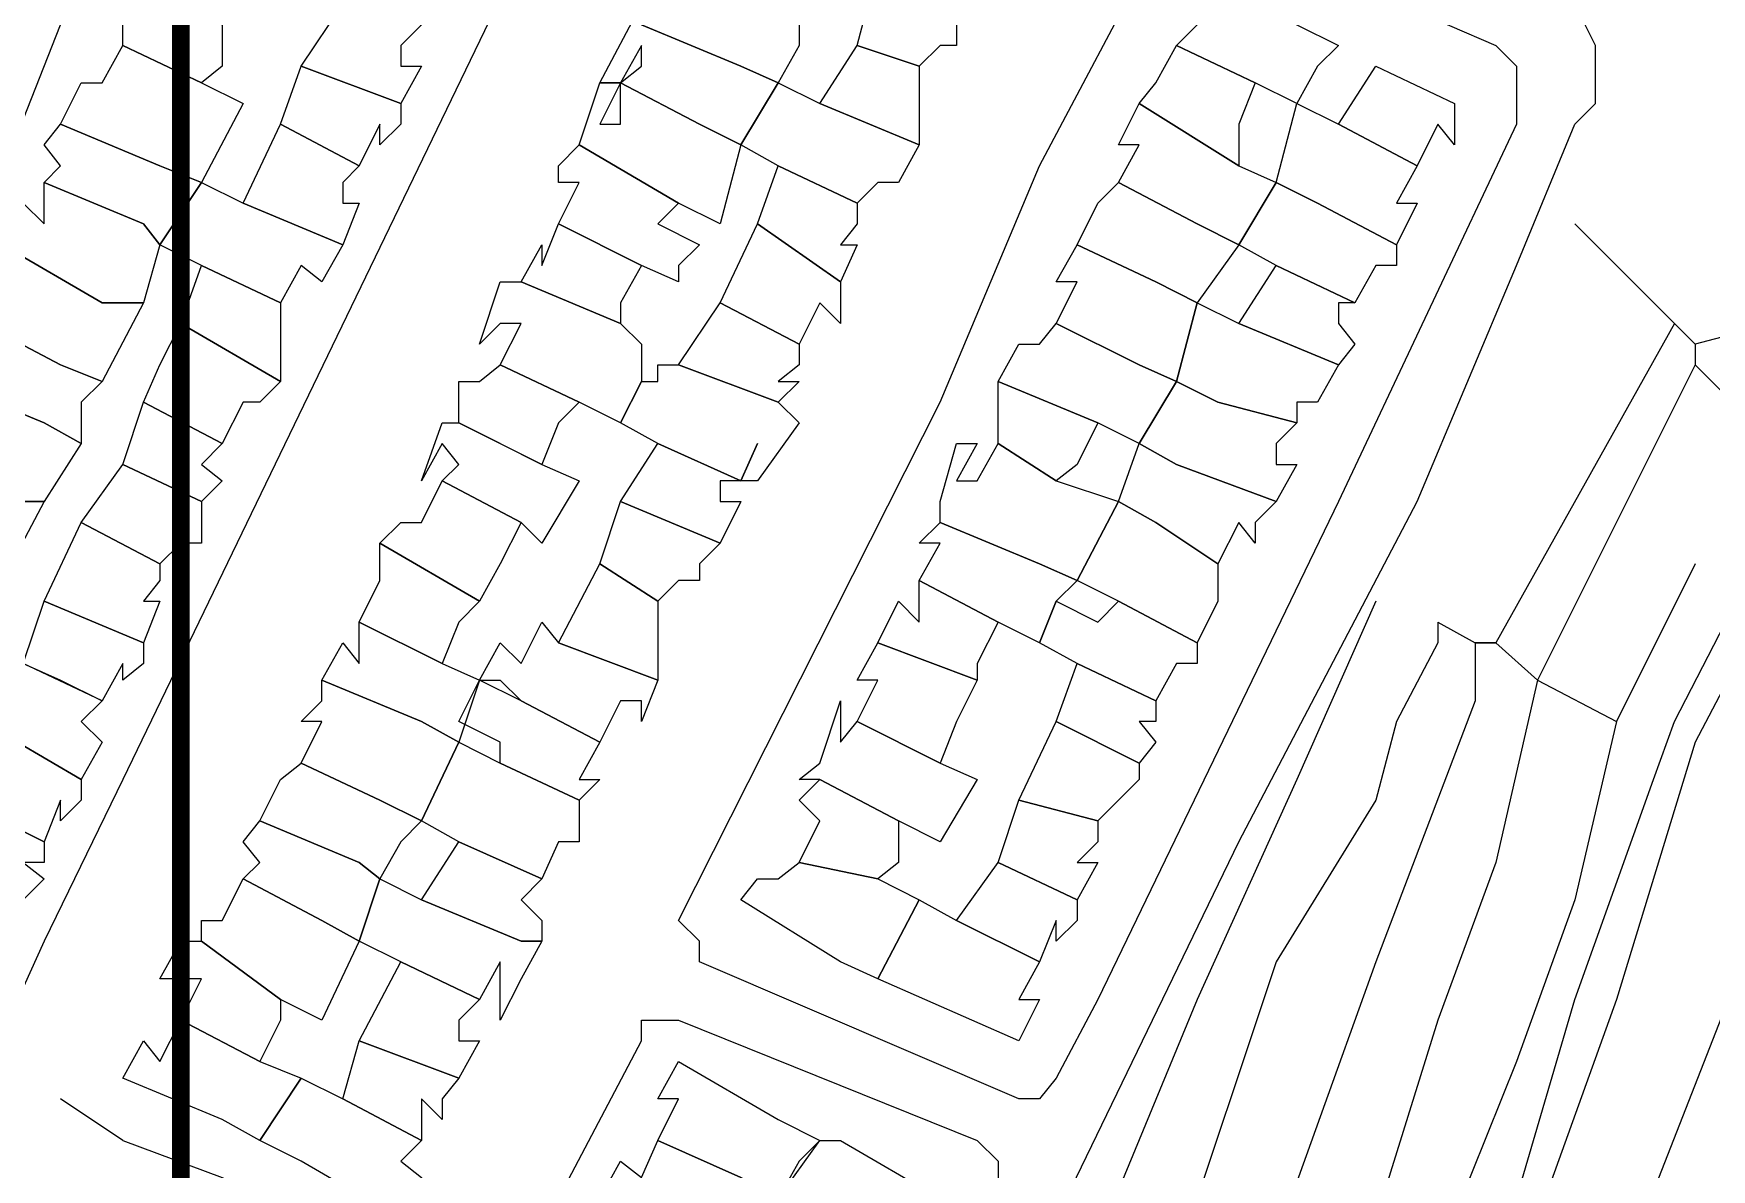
# Model space of a CAD drawing. Header units: millimetres. Extents: x -3588 to 75209, y -3737 to 38254.
# Drawn here: x 4035.4 to 4149.6, y 20493.5 to 20570.8 of the extents above; entities that cross this region are included whole.
import ezdxf

# ---------------------------------------------------------------- set-up
doc = ezdxf.new("R2010")
doc.units = ezdxf.units.MM
doc.layers.add('P', color=253, linetype='Continuous')

msp = doc.modelspace()

# ---------------------------------------------------------------- linework, layer by layer
at = {"layer": 'P', "const_width": 1.2}
msp.add_lwpolyline([(4045.472, 14444.355), (4045.472, 23770.582)], dxfattribs=at)
at = {"layer": 'P'}
for points in [[(4189.153, 20595.686), (4179.551, 20570), (4174.189, 20560.686), (4171.645, 20553.916), (4170.237, 20549.675), (4167.42, 20547.131), (4162.059, 20540.361), (4158.106, 20536.12), (4155.273, 20533.591), (4151.32, 20527.942), (4148.504, 20522.581), (4143.142, 20505.073), (4137.781, 20490.109), (4129.587, 20469.785), (4126.77, 20463.015), (4125.346, 20459.062), (4114.624, 20448.052), (4109.262, 20442.69)], [(4076.807, 20593.141), (4041.519, 20520.036), (4036.157, 20509.026), (4031.916, 20499.712), (4030.508, 20496.895), (4029.372, 20495.471), (4027.964, 20495.471), (4026.555, 20495.471), (4023.723, 20496.895), (4015.833, 20499.712), (4011.592, 20502.256), (4006.231, 20505.073), (4009.047, 20510.434), (4011.592, 20517.22), (4015.833, 20525.398), (4022.602, 20538.953), (4025.147, 20544.314), (4030.508, 20553.916), (4031.916, 20557.869), (4037.278, 20571.408)], [(4191.97, 20584.963), (4183.792, 20561.806), (4178.43, 20552.492), (4171.645, 20541.481), (4164.875, 20533.591), (4159.226, 20526.806), (4156.681, 20521.157), (4151.32, 20506.481), (4141.734, 20481.931), (4137.781, 20469.785), (4130.995, 20453.413), (4126.77, 20442.69), (4122.818, 20434.496), (4114.624, 20425.182), (4105.021, 20414.172), (4101.085, 20405.994), (4095.707, 20393.847), (4094.299, 20389.894)], [(4103.901, 20561.806), (4111.807, 20576.769), (4113.215, 20578.194), (4114.624, 20578.194), (4116.032, 20578.194), (4134.948, 20570), (4136.357, 20568.592), (4136.357, 20567.455), (4136.357, 20564.639), (4124.226, 20538.953), (4107.854, 20505.073), (4105.021, 20499.712), (4103.901, 20498.303), (4102.493, 20498.303), (4080.76, 20507.617), (4080.76, 20509.026), (4079.335, 20510.434), (4097.132, 20545.722), (4103.901, 20561.806)], [(4087.529, 20570), (4086.121, 20567.455), (4083.576, 20568.592), (4076.807, 20571.408), (4077.927, 20574.241), (4079.335, 20574.241), (4080.76, 20575.361), (4086.121, 20572.817), (4087.529, 20571.408), (4087.529, 20570)], [(4098.252, 20571.408), (4098.252, 20570), (4097.132, 20570), (4095.707, 20568.592), (4091.482, 20570), (4092.891, 20575.361), (4099.66, 20572.817), (4098.252, 20571.408)], [(4048.288, 20568.592), (4046.88, 20567.455), (4041.519, 20570), (4041.519, 20571.408), (4041.519, 20572.817), (4042.927, 20574.241), (4048.288, 20571.408), (4048.288, 20568.592)], [(4041.519, 20402.041), (4044.047, 20400.633), (4046.88, 20400.633), (4057.602, 20408.81), (4076.807, 20420.957), (4091.482, 20430.544), (4102.493, 20439.858), (4116.032, 20452.293), (4121.409, 20459.062), (4124.226, 20463.015), (4129.587, 20475.146), (4136.357, 20491.518), (4140.31, 20505.073), (4145.671, 20520.036), (4147.095, 20523.989), (4151.32, 20532.167), (4155.273, 20537.544), (4160.634, 20544.314), (4167.42, 20549.675), (4171.645, 20557.869), (4178.43, 20574.241)], [(4122.818, 20568.592), (4121.409, 20566.047), (4118.577, 20567.455), (4113.215, 20570), (4114.624, 20571.408), (4113.215, 20572.817), (4114.624, 20574.241), (4121.409, 20571.408), (4124.226, 20570), (4122.818, 20568.592)], [(4060.435, 20570), (4060.435, 20568.592), (4061.843, 20568.592), (4060.435, 20566.047), (4053.65, 20568.592), (4056.482, 20572.817), (4061.843, 20571.408), (4060.435, 20570)], [(4076.807, 20571.408), (4083.576, 20568.592), (4086.121, 20567.455), (4083.576, 20563.23), (4080.76, 20564.639), (4075.383, 20567.455), (4076.807, 20568.592), (4076.807, 20570), (4075.383, 20567.455), (4073.974, 20567.455), (4076.807, 20572.817), (4076.807, 20571.408)], [(4079.335, 20433.088), (4088.938, 20453.413), (4101.085, 20479.387), (4105.021, 20490.109), (4117.456, 20515.795), (4129.587, 20538.953), (4136.357, 20555.036), (4140.31, 20564.639), (4141.734, 20566.047), (4141.734, 20570), (4140.31, 20572.817)], [(4162.059, 20571.408), (4163.467, 20567.455), (4160.634, 20559.277), (4158.106, 20555.036), (4156.681, 20552.492), (4153.865, 20551.083), (4148.504, 20549.675)], [(4046.88, 20567.455), (4049.697, 20566.047), (4046.88, 20560.686), (4044.047, 20561.806), (4037.278, 20564.639), (4038.686, 20567.455), (4040.11, 20567.455), (4041.519, 20570), (4046.88, 20567.455)], [(4095.707, 20567.455), (4095.707, 20566.047), (4095.707, 20563.23), (4088.938, 20566.047), (4091.482, 20570), (4095.707, 20568.592), (4095.707, 20567.455)], [(4117.456, 20564.639), (4117.456, 20561.806), (4110.671, 20566.047), (4111.807, 20567.455), (4113.215, 20570), (4118.577, 20567.455), (4117.456, 20564.639)], [(4060.435, 20564.639), (4059.011, 20563.23), (4059.011, 20564.639), (4057.602, 20561.806), (4052.241, 20564.639), (4053.65, 20568.592), (4060.435, 20566.047), (4060.435, 20564.639)], [(4130.995, 20564.639), (4129.587, 20561.806), (4124.226, 20564.639), (4126.77, 20568.592), (4132.132, 20566.047), (4132.132, 20563.23), (4130.995, 20564.639)], [(4073.974, 20564.639), (4075.383, 20564.639), (4075.383, 20567.455), (4080.76, 20564.639), (4083.576, 20563.23), (4082.168, 20557.869), (4079.335, 20559.277), (4072.566, 20563.23), (4073.974, 20567.455), (4075.383, 20567.455), (4073.974, 20564.639)], [(4088.938, 20566.047), (4095.707, 20563.23), (4094.299, 20560.686), (4092.891, 20560.686), (4091.482, 20559.277), (4086.121, 20561.806), (4083.576, 20563.23), (4086.121, 20567.455), (4088.938, 20566.047)], [(4117.456, 20561.806), (4119.985, 20560.686), (4117.456, 20556.445), (4114.624, 20557.869), (4109.262, 20560.686), (4110.671, 20563.23), (4109.262, 20563.23), (4110.671, 20566.047), (4117.456, 20561.806)], [(4124.226, 20564.639), (4129.587, 20561.806), (4128.179, 20559.277), (4129.587, 20559.277), (4128.179, 20556.445), (4122.818, 20559.277), (4119.985, 20560.686), (4121.409, 20566.047), (4124.226, 20564.639)], [(4044.047, 20561.806), (4046.88, 20560.686), (4044.047, 20556.445), (4042.927, 20557.869), (4036.157, 20560.686), (4037.278, 20561.806), (4036.157, 20563.23), (4037.278, 20564.639), (4044.047, 20561.806)], [(4056.482, 20560.686), (4056.482, 20559.277), (4057.602, 20559.277), (4056.482, 20556.445), (4049.697, 20559.277), (4052.241, 20564.639), (4057.602, 20561.806), (4056.482, 20560.686)], [(4079.335, 20555.036), (4079.335, 20553.916), (4076.807, 20555.036), (4071.158, 20557.869), (4072.566, 20560.686), (4071.158, 20560.686), (4071.158, 20561.806), (4072.566, 20563.23), (4079.335, 20559.277), (4077.927, 20557.869), (4080.76, 20556.445), (4079.335, 20555.036)], [(4091.482, 20557.869), (4090.346, 20556.445), (4091.482, 20556.445), (4090.346, 20553.916), (4084.697, 20557.869), (4086.121, 20561.806), (4091.482, 20559.277), (4091.482, 20557.869)], [(4042.927, 20557.869), (4044.047, 20556.445), (4042.927, 20552.492), (4040.11, 20552.492), (4033.325, 20556.445), (4034.733, 20559.277), (4036.157, 20557.869), (4036.157, 20560.686), (4042.927, 20557.869)], [(4049.697, 20559.277), (4056.482, 20556.445), (4055.058, 20553.916), (4053.65, 20555.036), (4052.241, 20552.492), (4046.88, 20555.036), (4044.047, 20556.445), (4046.88, 20560.686), (4049.697, 20559.277)], [(4114.624, 20557.869), (4117.456, 20556.445), (4114.624, 20552.492), (4111.807, 20553.916), (4106.446, 20556.445), (4107.854, 20559.277), (4109.262, 20560.686), (4114.624, 20557.869)], [(4122.818, 20559.277), (4128.179, 20556.445), (4128.179, 20555.036), (4126.77, 20555.036), (4125.346, 20552.492), (4119.985, 20555.036), (4117.456, 20556.445), (4119.985, 20560.686), (4122.818, 20559.277)], [(4075.383, 20552.492), (4075.383, 20551.083), (4068.613, 20553.916), (4070.021, 20556.445), (4070.021, 20555.036), (4071.158, 20557.869), (4076.807, 20555.036), (4075.383, 20552.492)], [(4090.346, 20552.492), (4090.346, 20551.083), (4088.938, 20552.492), (4087.529, 20549.675), (4082.168, 20552.492), (4084.697, 20557.869), (4090.346, 20553.916), (4090.346, 20552.492)], [(4140.31, 20557.869), (4147.095, 20551.083)], [(4040.11, 20552.492), (4042.927, 20552.492), (4040.11, 20547.131), (4037.278, 20548.267), (4031.916, 20551.083), (4033.325, 20553.916), (4031.916, 20553.916), (4033.325, 20556.445), (4040.11, 20552.492)], [(4110.671, 20548.267), (4105.021, 20551.083), (4106.446, 20553.916), (4105.021, 20553.916), (4106.446, 20556.445), (4111.807, 20553.916), (4114.624, 20552.492), (4113.215, 20547.131), (4110.671, 20548.267)], [(4052.241, 20551.083), (4052.241, 20549.675), (4052.241, 20547.131), (4045.472, 20551.083), (4046.88, 20555.036), (4052.241, 20552.492), (4052.241, 20551.083)], [(4124.226, 20552.492), (4124.226, 20551.083), (4125.346, 20549.675), (4124.226, 20548.267), (4117.456, 20551.083), (4119.985, 20555.036), (4125.346, 20552.492), (4124.226, 20552.492)], [(4068.613, 20553.916), (4075.383, 20551.083), (4076.807, 20549.675), (4076.807, 20547.131), (4075.383, 20544.314), (4072.566, 20545.722), (4067.205, 20548.267), (4068.613, 20551.083), (4067.205, 20551.083), (4065.796, 20549.675), (4067.205, 20553.916), (4068.613, 20553.916)], [(4087.529, 20548.267), (4086.121, 20547.131), (4087.529, 20547.131), (4086.121, 20545.722), (4079.335, 20548.267), (4082.168, 20552.492), (4087.529, 20549.675), (4087.529, 20548.267)], [(4117.456, 20551.083), (4124.226, 20548.267), (4122.818, 20545.722), (4121.409, 20545.722), (4121.409, 20544.314), (4116.032, 20545.722), (4113.215, 20547.131), (4114.624, 20552.492), (4117.456, 20551.083)], [(4038.686, 20545.722), (4038.686, 20542.906), (4036.157, 20544.314), (4029.372, 20547.131), (4030.508, 20549.675), (4030.508, 20548.267), (4031.916, 20551.083), (4037.278, 20548.267), (4040.11, 20547.131), (4038.686, 20545.722)], [(4044.047, 20548.267), (4045.472, 20551.083), (4052.241, 20547.131), (4050.833, 20545.722), (4049.697, 20545.722), (4048.288, 20542.906), (4042.927, 20545.722), (4044.047, 20548.267)], [(4110.671, 20548.267), (4113.215, 20547.131), (4110.671, 20542.906), (4107.854, 20544.314), (4101.085, 20547.131), (4102.493, 20549.675), (4103.901, 20549.675), (4105.021, 20551.083), (4110.671, 20548.267)], [(4147.095, 20551.083), (4134.948, 20529.35)], [(4147.095, 20551.083), (4148.504, 20549.675)], [(4148.504, 20549.675), (4148.504, 20548.267)], [(4071.158, 20544.314), (4070.021, 20541.481), (4064.372, 20544.314), (4064.372, 20547.131), (4065.796, 20547.131), (4067.205, 20548.267), (4072.566, 20545.722), (4071.158, 20544.314)], [(4079.335, 20548.267), (4086.121, 20545.722), (4087.529, 20544.314), (4084.697, 20540.361), (4083.576, 20540.361), (4084.697, 20542.906), (4083.576, 20540.361), (4077.927, 20542.906), (4075.383, 20544.314), (4076.807, 20547.131), (4077.927, 20547.131), (4077.927, 20548.267), (4079.335, 20548.267)], [(4148.504, 20548.267), (4137.781, 20526.806)], [(4148.504, 20548.267), (4155.273, 20541.481)], [(4036.157, 20544.314), (4038.686, 20542.906), (4036.157, 20538.953), (4033.325, 20538.953), (4027.964, 20541.481), (4029.372, 20544.314), (4027.964, 20544.314), (4029.372, 20547.131), (4036.157, 20544.314)], [(4106.446, 20541.481), (4105.021, 20540.361), (4101.085, 20542.906), (4101.085, 20544.314), (4101.085, 20545.722), (4101.085, 20547.131), (4107.854, 20544.314), (4106.446, 20541.481)], [(4119.985, 20542.906), (4119.985, 20541.481), (4121.409, 20541.481), (4119.985, 20538.953), (4113.215, 20541.481), (4110.671, 20542.906), (4113.215, 20547.131), (4116.032, 20545.722), (4121.409, 20544.314), (4119.985, 20542.906)], [(4048.288, 20542.906), (4046.88, 20541.481), (4048.288, 20540.361), (4046.88, 20538.953), (4041.519, 20541.481), (4042.927, 20545.722), (4048.288, 20542.906)], [(4067.205, 20542.906), (4070.021, 20541.481), (4072.566, 20540.361), (4070.021, 20536.12), (4068.613, 20537.544), (4063.252, 20540.361), (4064.372, 20541.481), (4063.252, 20542.906), (4061.843, 20540.361), (4063.252, 20544.314), (4064.372, 20544.314), (4067.205, 20542.906)], [(4082.168, 20540.361), (4082.168, 20538.953), (4083.576, 20538.953), (4082.168, 20536.12), (4075.383, 20538.953), (4077.927, 20542.906), (4083.576, 20540.361), (4082.168, 20540.361)], [(4098.252, 20540.361), (4099.66, 20540.361), (4101.085, 20542.906), (4105.021, 20540.361), (4109.262, 20538.953), (4106.446, 20533.591), (4103.901, 20534.712), (4097.132, 20537.544), (4097.132, 20538.953), (4098.252, 20542.906), (4099.66, 20542.906), (4098.252, 20540.361)], [(4118.577, 20537.544), (4118.577, 20536.12), (4117.456, 20537.544), (4116.032, 20534.712), (4111.807, 20537.544), (4109.262, 20538.953), (4110.671, 20542.906), (4113.215, 20541.481), (4119.985, 20538.953), (4118.577, 20537.544)], [(4034.733, 20538.953), (4036.157, 20538.953), (4033.325, 20533.591), (4031.916, 20534.712), (4025.147, 20537.544), (4026.555, 20540.361), (4027.964, 20541.481), (4033.325, 20538.953), (4034.733, 20538.953)], [(4046.88, 20537.544), (4046.88, 20536.12), (4045.472, 20536.12), (4044.047, 20534.712), (4038.686, 20537.544), (4041.519, 20541.481), (4046.88, 20538.953), (4046.88, 20537.544)], [(4067.205, 20534.712), (4065.796, 20532.167), (4059.011, 20536.12), (4060.435, 20537.544), (4061.843, 20537.544), (4063.252, 20540.361), (4068.613, 20537.544), (4067.205, 20534.712)], [(4080.76, 20534.712), (4080.76, 20533.591), (4079.335, 20533.591), (4077.927, 20532.167), (4073.974, 20534.712), (4075.383, 20538.953), (4082.168, 20536.12), (4080.76, 20534.712)], [(4109.262, 20532.167), (4106.446, 20533.591), (4109.262, 20538.953), (4111.807, 20537.544), (4116.032, 20534.712), (4116.032, 20532.167), (4114.624, 20529.35), (4109.262, 20532.167)], [(4044.047, 20533.591), (4042.927, 20532.167), (4044.047, 20532.167), (4042.927, 20529.35), (4036.157, 20532.167), (4038.686, 20537.544), (4044.047, 20534.712), (4044.047, 20533.591)], [(4105.021, 20532.167), (4103.901, 20529.35), (4101.085, 20530.759), (4095.707, 20533.591), (4097.132, 20536.12), (4095.707, 20536.12), (4097.132, 20537.544), (4103.901, 20534.712), (4106.446, 20533.591), (4105.021, 20532.167)], [(4064.372, 20530.759), (4063.252, 20527.942), (4057.602, 20530.759), (4059.011, 20533.591), (4059.011, 20536.12), (4065.796, 20532.167), (4064.372, 20530.759)], [(4077.927, 20530.759), (4077.927, 20529.35), (4077.927, 20526.806), (4071.158, 20529.35), (4073.974, 20534.712), (4077.927, 20532.167), (4077.927, 20530.759)], [(4148.504, 20534.712), (4143.142, 20523.989)], [(4099.66, 20527.942), (4099.66, 20526.806), (4092.891, 20529.35), (4094.299, 20532.167), (4095.707, 20530.759), (4095.707, 20533.591), (4101.085, 20530.759), (4099.66, 20527.942)], [(4042.927, 20527.942), (4041.519, 20526.806), (4041.519, 20527.942), (4040.11, 20525.398), (4034.733, 20527.942), (4036.157, 20532.167), (4042.927, 20529.35), (4042.927, 20527.942)], [(4114.624, 20527.942), (4113.215, 20527.942), (4111.807, 20525.398), (4106.446, 20527.942), (4103.901, 20529.35), (4105.021, 20532.167), (4107.854, 20530.759), (4109.262, 20532.167), (4114.624, 20529.35), (4114.624, 20527.942)], [(4126.77, 20532.167), (4121.409, 20520.036), (4114.624, 20505.073), (4107.854, 20488.701)], [(4063.252, 20527.942), (4065.796, 20526.806), (4064.372, 20522.581), (4061.843, 20523.989), (4055.058, 20526.806), (4056.482, 20529.35), (4057.602, 20527.942), (4057.602, 20530.759), (4063.252, 20527.942)], [(4071.158, 20529.35), (4077.927, 20526.806), (4076.807, 20523.989), (4076.807, 20525.398), (4075.383, 20525.398), (4073.974, 20522.581), (4068.613, 20525.398), (4065.796, 20526.806), (4067.205, 20529.35), (4068.613, 20527.942), (4070.021, 20530.759), (4071.158, 20529.35)], [(4130.995, 20530.759), (4130.995, 20529.35), (4128.179, 20523.989), (4126.77, 20518.628), (4119.985, 20507.617), (4113.215, 20487.293)], [(4130.995, 20530.759), (4133.54, 20529.35)], [(4098.252, 20523.989), (4097.132, 20521.157), (4091.482, 20523.989), (4092.891, 20526.806), (4091.482, 20526.806), (4092.891, 20529.35), (4099.66, 20526.806), (4098.252, 20523.989)], [(4133.54, 20529.35), (4133.54, 20525.398), (4126.77, 20507.617), (4118.577, 20484.748)], [(4134.948, 20529.35), (4133.54, 20529.35)], [(4133.54, 20529.35), (4134.948, 20529.35)], [(4134.948, 20529.35), (4137.781, 20526.806)], [(4037.278, 20526.806), (4040.11, 20525.398), (4038.686, 20523.989), (4040.11, 20522.581), (4038.686, 20520.036), (4031.916, 20523.989), (4029.372, 20525.398), (4030.508, 20526.806), (4033.325, 20525.398), (4034.733, 20527.942), (4037.278, 20526.806)], [(4111.807, 20523.989), (4110.671, 20523.989), (4111.807, 20522.581), (4110.671, 20521.157), (4105.021, 20523.989), (4106.446, 20527.942), (4111.807, 20525.398), (4111.807, 20523.989)], [(4061.843, 20523.989), (4064.372, 20522.581), (4061.843, 20517.22), (4059.011, 20518.628), (4053.65, 20521.157), (4055.058, 20523.989), (4053.65, 20523.989), (4055.058, 20525.398), (4055.058, 20526.806), (4061.843, 20523.989)], [(4067.205, 20526.806), (4068.613, 20525.398), (4073.974, 20522.581), (4072.566, 20520.036), (4073.974, 20520.036), (4072.566, 20518.628), (4067.205, 20521.157), (4067.205, 20522.581), (4064.372, 20523.989), (4065.796, 20526.806), (4067.205, 20526.806)], [(4137.781, 20526.806), (4134.948, 20514.387), (4130.995, 20503.664), (4124.226, 20481.931)], [(4137.781, 20526.806), (4143.142, 20523.989)], [(4090.346, 20522.581), (4091.482, 20523.989), (4097.132, 20521.157), (4099.66, 20520.036), (4097.132, 20515.795), (4094.299, 20517.22), (4088.938, 20520.036), (4087.529, 20520.036), (4088.938, 20521.157), (4090.346, 20525.398), (4090.346, 20522.581)], [(4038.686, 20518.628), (4037.278, 20517.22), (4037.278, 20518.628), (4036.157, 20515.795), (4030.508, 20518.628), (4031.916, 20523.989), (4038.686, 20520.036), (4038.686, 20518.628)], [(4110.671, 20520.036), (4109.262, 20518.628), (4107.854, 20517.22), (4102.493, 20518.628), (4105.021, 20523.989), (4110.671, 20521.157), (4110.671, 20520.036)], [(4143.142, 20523.989), (4140.31, 20511.842), (4136.357, 20500.832), (4128.179, 20480.507)], [(4064.372, 20515.795), (4061.843, 20517.22), (4064.372, 20522.581), (4067.205, 20521.157), (4072.566, 20518.628), (4072.566, 20515.795), (4071.158, 20515.795), (4070.021, 20513.267), (4064.372, 20515.795)], [(4060.435, 20515.795), (4059.011, 20513.267), (4057.602, 20514.387), (4050.833, 20517.22), (4052.241, 20520.036), (4053.65, 20521.157), (4059.011, 20518.628), (4061.843, 20517.22), (4060.435, 20515.795)], [(4094.299, 20514.387), (4092.891, 20513.267), (4087.529, 20514.387), (4088.938, 20517.22), (4087.529, 20518.628), (4088.938, 20520.036), (4094.299, 20517.22), (4094.299, 20514.387)], [(4036.157, 20514.387), (4034.733, 20514.387), (4036.157, 20513.267), (4034.733, 20511.842), (4027.964, 20514.387), (4030.508, 20518.628), (4036.157, 20515.795), (4036.157, 20514.387)], [(4107.854, 20515.795), (4106.446, 20514.387), (4107.854, 20514.387), (4106.446, 20511.842), (4101.085, 20514.387), (4102.493, 20518.628), (4107.854, 20517.22), (4107.854, 20515.795)], [(4057.602, 20514.387), (4059.011, 20513.267), (4057.602, 20509.026), (4055.058, 20510.434), (4049.697, 20513.267), (4050.833, 20514.387), (4049.697, 20515.795), (4050.833, 20517.22), (4057.602, 20514.387)], [(4070.021, 20509.026), (4068.613, 20509.026), (4061.843, 20511.842), (4064.372, 20515.795), (4070.021, 20513.267), (4068.613, 20511.842), (4070.021, 20510.434), (4070.021, 20509.026)], [(4092.891, 20513.267), (4095.707, 20511.842), (4092.891, 20506.481), (4090.346, 20507.617), (4083.576, 20511.842), (4084.697, 20513.267), (4086.121, 20513.267), (4087.529, 20514.387), (4092.891, 20513.267)], [(4106.446, 20510.434), (4105.021, 20509.026), (4105.021, 20510.434), (4103.901, 20507.617), (4098.252, 20510.434), (4101.085, 20514.387), (4106.446, 20511.842), (4106.446, 20510.434)], [(4055.058, 20510.434), (4057.602, 20509.026), (4055.058, 20503.664), (4052.241, 20505.073), (4046.88, 20509.026), (4046.88, 20510.434), (4048.288, 20510.434), (4049.697, 20513.267), (4055.058, 20510.434)], [(4068.613, 20506.481), (4067.205, 20503.664), (4067.205, 20506.481), (4067.205, 20507.617), (4065.796, 20505.073), (4060.435, 20507.617), (4057.602, 20509.026), (4059.011, 20513.267), (4061.843, 20511.842), (4068.613, 20509.026), (4070.021, 20509.026), (4068.613, 20506.481)], [(4102.493, 20502.256), (4092.891, 20506.481), (4095.707, 20511.842), (4098.252, 20510.434), (4103.901, 20507.617), (4102.493, 20505.073), (4103.901, 20505.073), (4102.493, 20502.256)], [(4052.241, 20503.664), (4050.833, 20500.832), (4045.472, 20503.664), (4046.88, 20506.481), (4045.472, 20506.481), (4044.047, 20506.481), (4045.472, 20509.026), (4046.88, 20509.026), (4052.241, 20505.073), (4052.241, 20503.664)], [(4064.372, 20503.664), (4064.372, 20502.256), (4065.796, 20502.256), (4064.372, 20499.712), (4057.602, 20502.256), (4060.435, 20507.617), (4065.796, 20505.073), (4064.372, 20503.664)], [(4050.833, 20500.832), (4053.65, 20499.712), (4050.833, 20495.471), (4048.288, 20496.895), (4041.519, 20499.712), (4042.927, 20502.256), (4044.047, 20500.832), (4045.472, 20503.664), (4050.833, 20500.832)], [(4041.519, 20429.135), (4044.047, 20434.496), (4050.833, 20448.052), (4063.252, 20472.617), (4071.158, 20491.518), (4076.807, 20502.256), (4076.807, 20503.664), (4077.927, 20503.664), (4079.335, 20503.664), (4099.66, 20495.471), (4101.085, 20494.062), (4101.085, 20491.518), (4091.482, 20471.193), (4084.697, 20459.062), (4073.974, 20435.921), (4079.335, 20433.088)], [(4064.372, 20499.712), (4063.252, 20498.303), (4063.252, 20496.895), (4061.843, 20498.303), (4061.843, 20495.471), (4056.482, 20498.303), (4057.602, 20502.256), (4064.372, 20499.712)], [(4087.529, 20494.062), (4086.121, 20491.518), (4083.576, 20492.942), (4077.927, 20495.471), (4079.335, 20498.303), (4077.927, 20498.303), (4079.335, 20500.832), (4086.121, 20496.895), (4088.938, 20495.471), (4087.529, 20494.062)], [(4056.482, 20498.303), (4061.843, 20495.471), (4060.435, 20494.062), (4061.843, 20492.942), (4060.435, 20490.109), (4053.65, 20494.062), (4050.833, 20495.471), (4053.65, 20499.712), (4056.482, 20498.303)], [(4041.519, 20495.471), (4037.278, 20498.303)], [(4041.519, 20495.471), (4048.288, 20492.942), (4061.843, 20486.156)], [(4082.168, 20490.109), (4080.76, 20487.293), (4073.974, 20491.518), (4075.383, 20494.062), (4076.807, 20492.942), (4077.927, 20495.471), (4083.576, 20492.942), (4082.168, 20490.109)], [(4095.707, 20490.109), (4094.299, 20487.293), (4088.938, 20490.109), (4086.121, 20491.518), (4088.938, 20495.471), (4090.346, 20495.471), (4097.132, 20491.518), (4095.707, 20488.701), (4095.707, 20490.109)]]:
    msp.add_lwpolyline(points, dxfattribs=at)

doc.saveas('drawing.dxf')
